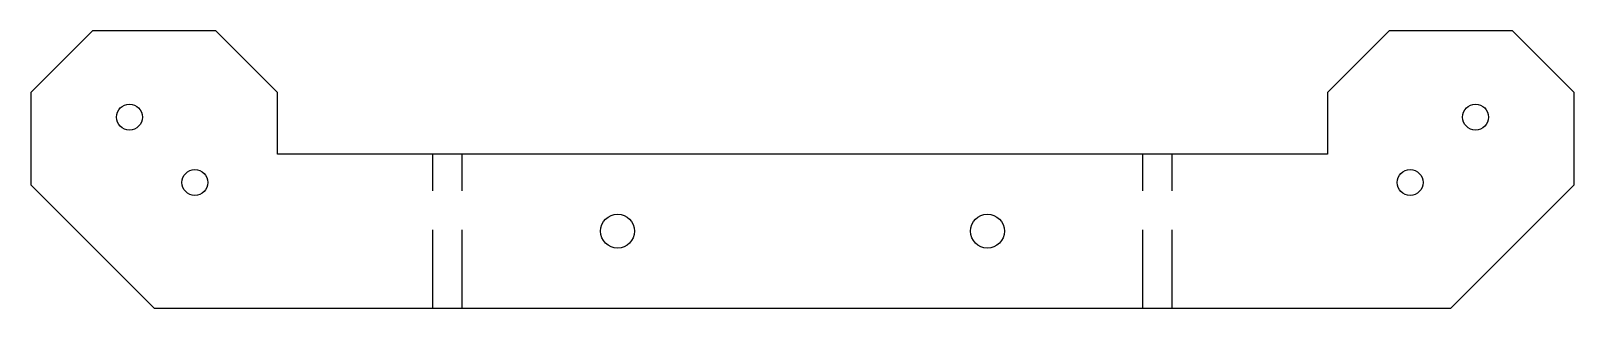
# Model space of a CAD drawing. Extents: x 0 to 250, y 0 to 45.
import ezdxf

# ---------------------------------------------------------------- set-up
doc = ezdxf.new("R2010")
doc.units = 0
doc.header["$MEASUREMENT"] = 0
doc.linetypes.add('DASHED', pattern=[19.05, 12.7, -6.35])
doc.layers.get('0').update_dxf_attribs({"linetype": 'CONTINUOUS'})

msp = doc.modelspace()

# ---------------------------------------------------------------- linework, layer by layer
for p, q in [((10, 45), (0, 35)), ((30, 45), (10, 45)), ((40, 35), (30, 45)), ((220.4, 45), (210.4, 35)), ((240.4, 45), (220.4, 45)), ((250.4, 35), (240.4, 45)), ((0, 35), (0, 20)), ((40, 25), (40, 35)), ((210.4, 35), (210.4, 25)), ((250.4, 20), (250.4, 35)), ((210.4, 25), (40, 25)), ((0, 20), (20, 0)), ((230.4, 0), (250.4, 20)), ((20, 0), (230.4, 0))]:
    msp.add_line(p, q)
at = {"linetype": 'DASHED'}
for p, q in [((65.2, 0), (65.2, 25)), ((70, 0), (70, 25)), ((180.4, 0), (180.4, 25)), ((185.2, 0), (185.2, 25))]:
    msp.add_line(p, q, dxfattribs=at)
for centre, radius in [((16, 31), 2.1), ((234.4, 31), 2.1), ((26.61, 20.39), 2.1), ((223.79, 20.39), 2.1), ((95.2, 12.5), 2.75), ((155.2, 12.5), 2.75)]:
    msp.add_circle(centre, radius)

doc.saveas('drawing.dxf')
